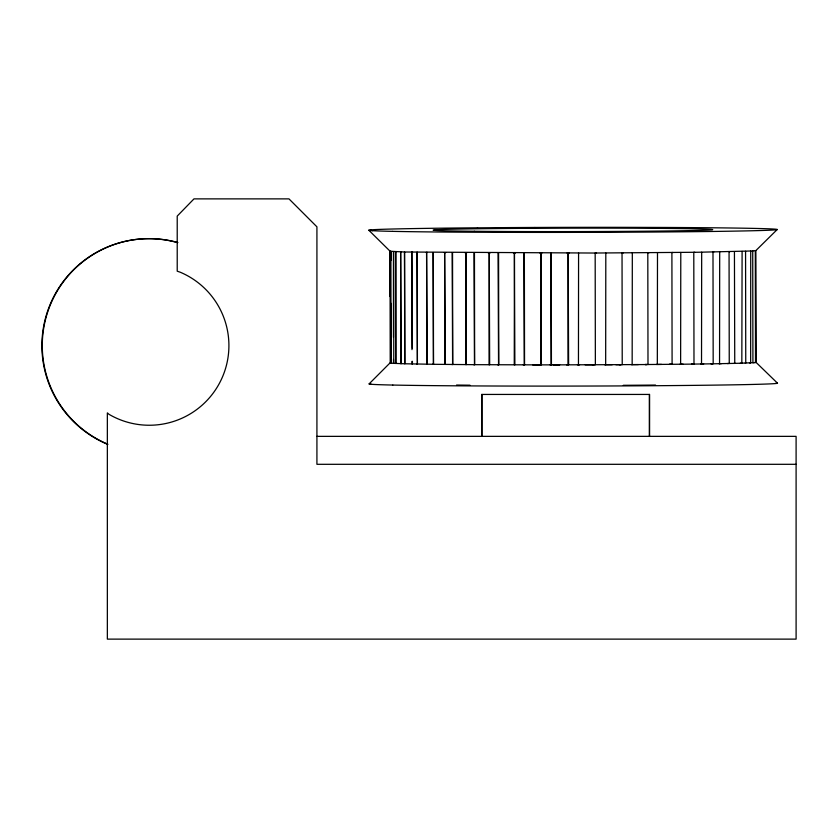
<?xml version="1.0" encoding="UTF-8"?>
<svg xmlns="http://www.w3.org/2000/svg" width="838" height="838" viewBox="0 0 838 838"><rect width="100%" height="100%" fill="white"/><g stroke="black" fill="none" stroke-linecap="round" stroke-linejoin="round"><path stroke-width="1.26" d="M755.782 250.531L755.373 250.719M369.076 383.919L390.12 362.833M754.776 362.55L756.305 362.383L755.866 250.593L777.235 229.507M368.804 230.22L389.932 251.065M777.507 383.196L756.065 362.372M740.279 363.221L753.194 362.686M393.525 363.346L390.215 363.022L390.026 251.243L404.471 251.997L404.817 363.776L393.525 363.346L393.514 359.45M755.373 362.529L752.922 362.707L752.723 250.939L755.31 250.74L755.509 362.519M393.451 251.568L393.472 337.358M753.676 362.644L754.242 362.592M404.471 251.997L593.713 253.034L697.803 252.259L752.849 250.95M711.912 363.828L735.073 363.367M741.829 363.189L742.101 251.4M395.924 363.472L395.735 251.704L395.662 363.462M693.225 364.09L691.476 364.111L712.468 363.818M750.722 251.065L750.649 362.854M391.168 363.147L391.032 303.356M745.233 363.074L745.757 363.064L745.569 251.285M741.274 363.21L734.318 363.388M729.699 251.725L729.06 251.735L729.249 363.514M733.92 363.399L734.748 363.378L734.434 251.61M749.497 362.885L750.303 362.875M647.177 364.53L645.113 364.54L683.138 364.205M721.329 363.661L719.025 363.713M713.798 252.018L712.991 252.039L713.18 363.807M703.69 363.943L700.861 363.996M694.754 252.301L693.791 252.311L693.99 364.09M727.332 363.545L728.494 363.524M557.846 364.865L559.7 364.876L553.017 364.876L638.378 364.582M692.89 364.101L679.859 364.247M672.998 252.542L671.898 252.552L672.097 364.321M710.938 363.839L712.248 363.828M649 252.741L647.805 252.751L647.994 364.53M585.165 364.823L594.561 364.802M671.29 364.331L669.373 364.341L670.871 364.341M661.538 364.415L656.468 364.467M566.54 364.865L567.242 364.855M579.55 364.834L577.434 364.844M719.559 363.702L719.695 251.924M646.664 364.54L631.213 364.635M623.315 252.908L622.037 252.908L622.225 364.687M552.881 364.876L532.612 364.865M612.201 364.729L604.68 364.76M615.899 364.708L621.408 364.687M701.521 363.985L701.678 252.207M596.499 253.024L595.169 253.024L595.368 364.802M680.624 364.237L680.791 252.458M569.17 253.086L567.043 253.086M657.327 364.457L657.495 252.678M619.261 364.698L620.822 364.698M541.914 253.097L539.861 253.097M632.156 364.624L632.323 252.856M592.372 364.802L593.912 364.802M473.554 364.666L540.06 364.876M523.268 364.855L524.546 364.855L524.358 253.086M550.095 364.876L551.425 364.876L551.226 253.097M316.921 436.357L796.1 436.357L796.1 639.122L107.348 639.122L107.348 412.862L108.909 414.265A79.641 79.641 0 0 0 220.425 381.363A79.641 79.641 0 0 0 180.296 272.245L177.216 271.177L177.216 216.099L193.987 198.878L288.974 198.878L316.921 226.826L316.921 464.304L796.1 464.304M515.36 253.066L513.411 253.055M605.665 364.76L605.811 252.982M404.586 252.008L404.785 363.776L434.44 364.31L474.643 364.666L474.455 252.898M497.563 364.781L498.767 364.792L498.568 253.013M578.45 364.844L578.576 253.066M466.682 252.846L465.08 252.835M488.303 252.971L490.094 252.982M451.766 364.499L452.73 364.509L452.541 252.73M400.836 363.661L400.648 251.892L401.172 363.671M445.648 252.667L444.276 252.647M432.691 364.289L433.508 364.3L433.309 252.531M427.464 252.448L426.343 252.427M412.526 252.186L411.688 252.165M416.758 364.038L417.408 364.059L417.209 252.28M400.648 251.892L401.172 251.903M393.661 251.589L393.766 363.357M568.614 364.855L568.143 253.086L568.007 364.865M550.639 253.097L551.121 364.876M541.39 364.876L540.929 253.097L540.772 364.876M523.813 253.076L524.284 364.855M514.867 364.834L514.427 253.066L514.26 364.834M498.076 253.013L498.547 364.781M489.654 364.75L489.235 252.971L489.057 364.75M474.015 252.887L474.465 364.666M466.316 364.614L465.918 252.835L465.75 364.614M452.174 252.73L452.604 364.499M433.026 252.521L433.435 364.3M445.355 364.436L444.632 252.657L444.831 364.436M427.254 364.216L426.594 252.437L426.783 364.205M417.01 252.28L417.387 364.048M412.38 348.357L411.814 252.175L411.992 349.656M412.411 361.356L412.422 363.954M390.927 260.471L390.906 251.369L391.032 363.158M412.003 361.356L412.013 363.954M390.005 251.044L390.089 296.537M649.576 436.357L649.576 394.436L481.714 394.436L481.714 436.357M649.377 394.436L649.377 436.357M481.944 394.436L481.944 436.357M776.198 382.924A204.116 2.514 -0.1 0 1 775.244 383.574A204.179 2.514 -0.1 0 1 763.449 384.139A203.55 2.504 -0.1 0 1 753.907 384.412A204.116 2.514 -0.1 0 1 668.881 385.606A203.55 2.504 -0.1 0 1 648.046 385.763A204.179 2.514 -0.1 0 1 603.884 385.993A204.116 2.514 -0.1 0 1 543.014 386.098A204.179 2.514 -0.1 0 1 498.83 386.025A203.55 2.504 -0.1 0 1 478.006 385.941A204.116 2.514 -0.1 0 1 392.886 385.051M655.525 385.061A157.198 1.938 -0.1 0 1 623.283 385.302M469.961 385.197A157.198 1.938 -0.1 0 1 456.553 385.051M371.475 384.286A204.116 2.514 -0.1 0 1 370.438 383.636M371.381 384.286A204.179 2.514 -0.1 0 0 383.249 384.81A203.55 2.504 -0.1 0 0 392.813 385.051M392.624 231.361A204.116 2.514 -0.1 0 0 477.807 232.252A203.55 2.504 -0.1 0 0 498.558 232.336A204.179 2.514 -0.1 0 0 542.794 232.409A204.116 2.514 -0.1 0 0 603.611 232.294A204.179 2.514 -0.1 0 0 647.774 232.074A203.55 2.504 -0.1 0 0 668.588 231.917A204.116 2.514 -0.1 0 0 753.666 230.722A203.55 2.504 -0.1 0 0 763.177 230.45A204.179 2.514 -0.1 0 0 774.972 229.884A204.116 2.514 -0.1 0 0 773.642 229.046A204.179 2.514 -0.1 0 0 763.062 228.617A203.55 2.504 -0.1 0 0 753.498 228.386A204.116 2.514 -0.1 0 0 668.326 227.475A203.55 2.504 -0.1 0 0 647.481 227.412A204.179 2.514 -0.1 0 0 610.829 227.328A204.116 2.514 -0.1 0 0 534.906 227.465M372.501 230.691A204.116 2.514 -0.1 0 1 371.161 229.842M477.534 227.81A204.116 2.514 -0.1 0 0 392.477 229.015A203.55 2.504 -0.1 0 0 382.872 229.287A204.179 2.514 -0.1 0 0 371.119 229.842M372.449 230.68A204.179 2.514 -0.1 0 0 383.029 231.12A203.55 2.504 -0.1 0 0 392.551 231.361M498.317 227.664A204.179 2.514 -0.1 0 1 534.948 227.465M477.461 227.831A203.55 2.504 -0.1 0 1 498.264 227.674M107.536 444.297A106.971 106.971 0 0 1 47.797 310.594A106.971 106.971 0 0 1 177.488 242.58M107.913 444.255A106.971 106.971 0 0 1 48.175 310.552A106.971 106.971 0 0 1 177.876 242.538M474.298 231.257A139.726 1.718 -0.1 0 0 708.016 230.073A139.726 1.718 -0.1 0 0 536.749 228.271A139.726 1.718 -0.1 0 0 474.298 231.257"/></g></svg>
